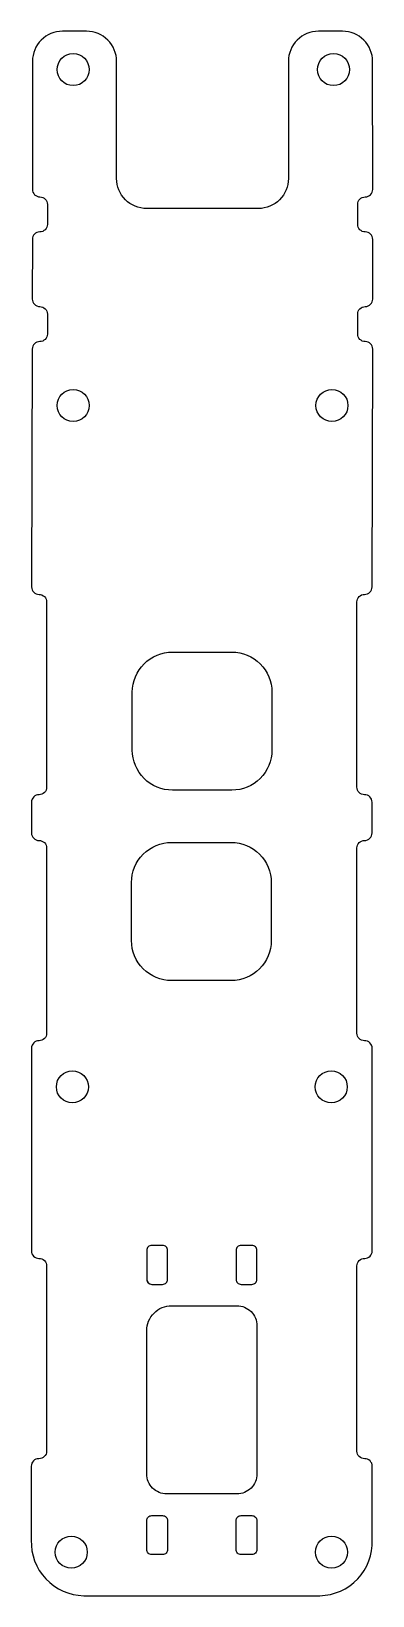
# Model space of a CAD drawing. Header units: millimetres. Extents: x 9 to 43, y 5 to 161.
import ezdxf

# ---------------------------------------------------------------- set-up
doc = ezdxf.new("R2010")
doc.units = ezdxf.units.MM
doc.header["$MEASUREMENT"] = 0
doc.layers.add('Top Plate LP', color=11, linetype='Continuous')

msp = doc.modelspace()

# ---------------------------------------------------------------- linework, layer by layer
at = {"layer": 'Top Plate LP'}
for points in [[(42.66, 10.47), (42.66, 17.84, 0.41398), (41.9, 18.59, -0.42553), (41.13, 19.34), (41.13, 37.84, -0.423156), (41.9, 38.59, 0.414217), (42.65, 39.34), (42.65, 59.58, 0.421746), (41.88, 60.33, -0.414214), (41.13, 61.08), (41.13, 79.58, -0.414214), (41.88, 80.33, 0.419542), (42.64, 81.08), (42.64, 84.15, 0.419024), (41.88, 84.9, -0.414214), (41.13, 85.65), (41.13, 104.15, -0.414214), (41.88, 104.9, 0.416769), (42.63, 105.65), (42.7, 129.4, 0.414587), (41.95, 130.15, -0.414702), (41.2, 130.9), (41.2, 132.9, -0.414414), (41.95, 133.65, 0.41447), (42.7, 134.4), (42.7, 140.35, 0.413803), (41.95, 141.1, -0.414214), (41.2, 141.85), (41.2, 143.85, -0.413307), (41.95, 144.6, 0.4143), (42.7, 145.35), (42.69, 158.14, 0.414214), (39.69, 161.14), (37.28, 161.14, 0.414214), (34.28, 158.14), (34.28, 146.44, -0.414214), (31.28, 143.44), (20.12, 143.44, -0.414214), (17.12, 146.44), (17.12, 158.14, 0.414214), (14.12, 161.14), (11.71, 161.14, 0.414214), (8.71, 158.14), (8.71, 145.35, 0.4143), (9.46, 144.6, -0.413307), (10.2, 143.85), (10.2, 141.85, -0.414214), (9.45, 141.1, 0.413803), (8.71, 140.35), (8.7, 134.4, 0.41447), (9.45, 133.65, -0.414414), (10.2, 132.9), (10.2, 130.9, -0.414702), (9.45, 130.15, 0.414587), (8.7, 129.4), (8.63, 105.65, 0.416769), (9.38, 104.9, -0.414214), (10.13, 104.15), (10.13, 85.65, -0.414214), (9.38, 84.9, 0.419024), (8.62, 84.15), (8.62, 81.08, 0.419542), (9.38, 80.33, -0.414214), (10.13, 79.58), (10.13, 61.08, -0.414214), (9.38, 60.33, 0.421746), (8.61, 59.58), (8.61, 39.34, 0.414217), (9.36, 38.59, -0.423156), (10.13, 37.84), (10.13, 19.34, -0.42553), (9.35, 18.59, 0.41398), (8.6, 17.84), (8.6, 10.47, 0.419479), (13.83, 4.91), (37.43, 4.91, 0.419479)], [(22.69, 85.35, -0.414214), (18.69, 89.35), (18.69, 95.15, -0.414214), (22.69, 99.15), (28.64, 99.15, -0.414214), (32.64, 95.15), (32.64, 89.35, -0.414214), (28.64, 85.35)], [(28.57, 66.33), (22.61, 66.33, -0.414214), (18.61, 70.33), (18.61, 76.13, -0.414214), (22.61, 80.13), (28.57, 80.13, -0.414214), (32.57, 76.13), (32.57, 70.33, -0.414214)], [(21.71, 36, 0.414214), (22.21, 36.5), (22.21, 39.39, 0.414214), (21.71, 39.89), (20.63, 39.89, 0.414214), (20.13, 39.39), (20.13, 36.5, 0.414214), (20.63, 36)], [(31.13, 36.5), (31.13, 39.39, 0.414214), (30.63, 39.89), (29.55, 39.89, 0.414214), (29.05, 39.39), (29.05, 36.5, 0.414214), (29.55, 36), (30.63, 36, 0.414214)], [(29.13, 15.07), (22.13, 15.07, -0.414214), (20.13, 17.07), (20.13, 31.37, -0.414214), (22.63, 33.87), (29.13, 33.87, -0.414214), (31.13, 31.87), (31.13, 17.07, -0.414214)], [(22.21, 12.41), (22.21, 9.52, -0.414214), (21.71, 9.02), (20.63, 9.02, -0.414214), (20.13, 9.52), (20.13, 12.41, -0.414214), (20.63, 12.91), (21.71, 12.91, -0.414214)], [(31.13, 12.41), (31.13, 9.52, -0.414214), (30.63, 9.02), (29.55, 9.02, -0.414214), (29.05, 9.52), (29.05, 12.41, -0.414214), (29.55, 12.91), (30.63, 12.91, -0.414214)]]:
    msp.add_lwpolyline(points, format="xyb", close=True, dxfattribs=at)
for centre in [(12.78, 157.31), (38.78, 157.31), (12.78, 123.77), (38.63, 123.77), (12.7, 55.72), (38.56, 55.72), (12.59, 9.26), (38.59, 9.26)]:
    msp.add_circle(centre, 1.6, dxfattribs=at)
msp.add_arc((20.63, 36.5), 0.5, 180, 270, dxfattribs=at)

doc.saveas('drawing.dxf')
